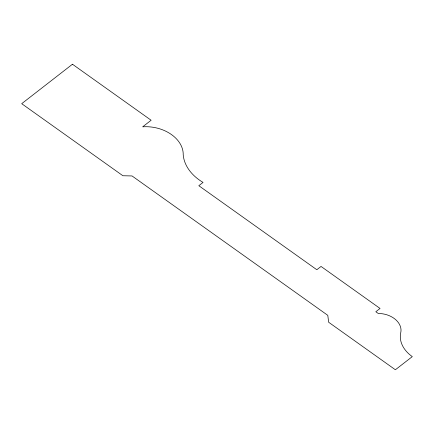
<?xml version="1.0" encoding="UTF-8"?>
<svg xmlns="http://www.w3.org/2000/svg" width="434" height="434" viewBox="0 0 434 434"><rect width="100%" height="100%" fill="white"/><g stroke="black" fill="none" stroke-linecap="round" stroke-linejoin="round"><path stroke-width="0.65" d="M72.462 64.237L21.7 103.683L122.898 175.743L132.044 175.954L327.789 315.339L328.652 322.25L395.379 369.763L412.3 356.618A34.047 24.738 9.6 0 1 400.75 332.645A20.561 14.94 9.6 0 0 378.28 313.494L375.822 311.742L380.054 308.455L321.051 266.443L316.82 269.731L198.815 185.703L203.047 182.416A46.801 34.004 9.6 0 1 183.213 154.705A33.933 24.657 9.6 0 0 142.672 126.826L151.13 120.251L72.462 64.237"/></g></svg>
